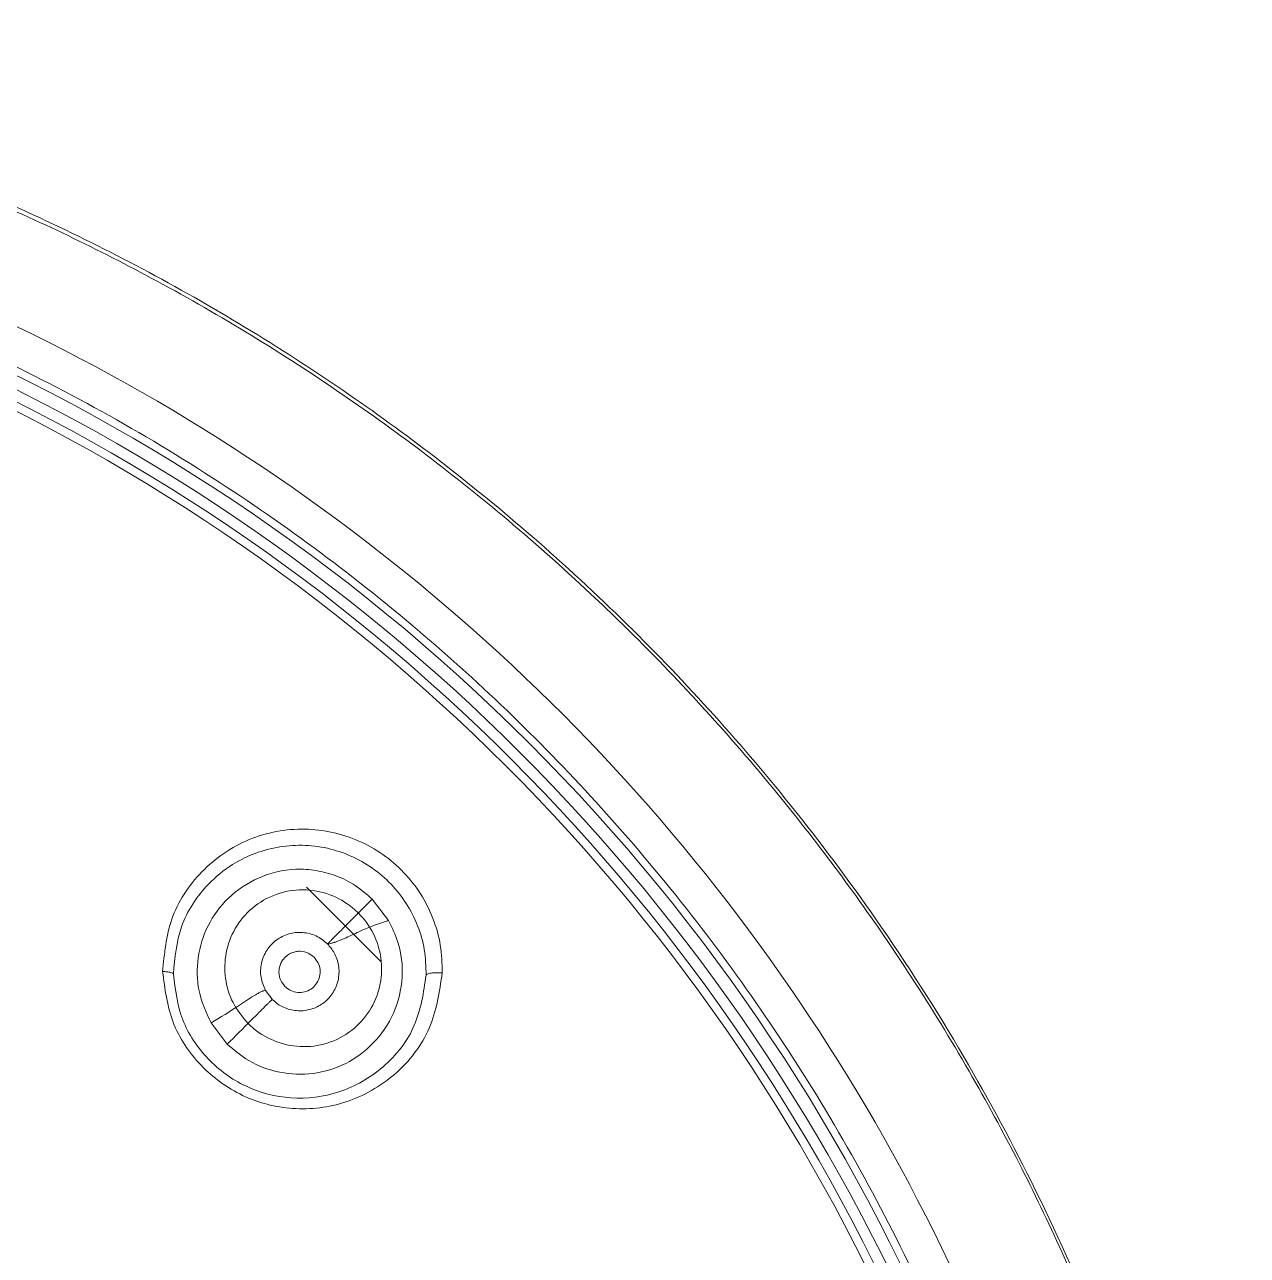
# Model space of a CAD drawing. Extents: x 11377 to 14537, y 53 to 2368.
# Drawn here: x 12592.82 to 12620.86, y 996.26 to 1024.5 of the extents above; entities that cross this region are included whole.
import ezdxf

# ---------------------------------------------------------------- set-up
doc = ezdxf.new("R2010")
doc.units = 0
doc.header["$LTSCALE"] = 10
doc.header["$MEASUREMENT"] = 0
doc.layers.get('0').update_dxf_attribs({"linetype": 'CONTINUOUS'})

# ---------------------------------------------------------------- blocks, each defined once
blk = doc.blocks.new('TYJKT')
at = {"color": 7, "linetype": 'Continuous', "lineweight": 15}
for p, q in [((5058.737, 1220.26), (5060.448, 1218.554)), ((5060.621, 1219.494), (5060.247, 1219.981)), ((5057.952, 1217.686), (5057.799, 1217.889)), ((5056.55, 1217.144), (5056.924, 1216.658))]:
    blk.add_line(p, q, dxfattribs=at)
for radius in [44.127, 43.878, 43.682]:
    blk.add_circle((5032.423, 1192.156), radius, dxfattribs=at)
for points, knots in [([(5080.32, 1192.19), (5080.29, 1193.747), (5080.23, 1196.901), (5079.518, 1201.498), (5078.451, 1205.833), (5077.094, 1209.743), (5075.553, 1213.227), (5073.81, 1216.469), (5071.923, 1219.421), (5069.945, 1222.064), (5067.988, 1224.356), (5065.967, 1226.452), (5063.903, 1228.346), (5061.808, 1230.058), (5059.708, 1231.593), (5057.477, 1233.043), (5055.158, 1234.372), (5052.92, 1235.494), (5051.189, 1236.256), (5050.016, 1236.728), (5049.309, 1236.999), (5048.718, 1237.215), (5048.212, 1237.394), (5047.62, 1237.597), (5046.753, 1237.879), (5045.449, 1238.271), (5043.682, 1238.737), (5041.441, 1239.229), (5038.718, 1239.673), (5035.657, 1240), (5033.502, 1240.029), (5032.422, 1240.044)], [0, 0, 0, 0, 0.062035, 0.125678, 0.18495, 0.239868, 0.290447, 0.336696, 0.386473, 0.430011, 0.468196, 0.506555, 0.546043, 0.579817, 0.614377, 0.649724, 0.685856, 0.720887, 0.749474, 0.761229, 0.77129, 0.779657, 0.78633, 0.792694, 0.804595, 0.822686, 0.846968, 0.877442, 0.914107, 0.956964, 1, 1, 1, 1]), ([(5032.423, 1239.954), (5032.654, 1239.953), (5033.116, 1239.951), (5033.807, 1239.935), (5034.497, 1239.911), (5035.186, 1239.876), (5035.872, 1239.832), (5036.556, 1239.777), (5037.238, 1239.714), (5037.917, 1239.641), (5038.594, 1239.558), (5039.268, 1239.466), (5039.939, 1239.365), (5040.607, 1239.254), (5041.272, 1239.135), (5043.194, 1238.761), (5046.507, 1237.93), (5050.945, 1236.334), (5055.335, 1234.237), (5059.42, 1231.761), (5062.735, 1229.258), (5065.11, 1227.153), (5067.427, 1224.885), (5069.962, 1222.007), (5072.295, 1218.761), (5073.932, 1216.088), (5075.078, 1213.979), (5076.058, 1211.943), (5076.827, 1210.136), (5077.435, 1208.539), (5077.922, 1207.126), (5078.359, 1205.717), (5078.747, 1204.313), (5079.087, 1202.917), (5079.38, 1201.531), (5079.628, 1200.155), (5079.833, 1198.792), (5079.995, 1197.443), (5080.117, 1196.109), (5080.199, 1194.792), (5080.245, 1193.492), (5080.245, 1192.632), (5080.245, 1192.205)], [0, 0, 0, 0, 0.009233, 0.018446, 0.02764, 0.036815, 0.04597, 0.055105, 0.064221, 0.073317, 0.082394, 0.091451, 0.100489, 0.109506, 0.118504, 0.127483, 0.187679, 0.254722, 0.315534, 0.381728, 0.44518, 0.481169, 0.508419, 0.574675, 0.634042, 0.667861, 0.699807, 0.729878, 0.758077, 0.778231, 0.798129, 0.81777, 0.837153, 0.856279, 0.875147, 0.893757, 0.912109, 0.930203, 0.948039, 0.965617, 0.982937, 1, 1, 1, 1]), ([(5066.552, 1162.157), (5069.416, 1165.416), (5071.811, 1169.088), (5075.465, 1176.96), (5076.724, 1181.159), (5078.005, 1189.742), (5078.026, 1194.126), (5076.829, 1202.721), (5075.611, 1206.933), (5072.034, 1214.84), (5069.675, 1218.535), (5064.01, 1225.109), (5060.703, 1227.987), (5053.41, 1232.692), (5049.425, 1234.518), (5041.1, 1236.97), (5036.762, 1237.596), (5028.083, 1237.596), (5023.744, 1236.97), (5015.419, 1234.518), (5011.434, 1232.691), (5004.142, 1227.986), (5000.835, 1225.108), (4995.169, 1218.534), (4992.811, 1214.839), (4989.234, 1206.932), (4988.015, 1202.721), (4986.819, 1194.125), (4986.84, 1189.742), (4988.121, 1181.158), (4989.38, 1176.959), (4993.034, 1169.087), (4995.429, 1165.415), (4998.294, 1162.156)], [0, 0, 0, 0, 0.0625, 0.0625, 0.125, 0.125, 0.1875, 0.1875, 0.25, 0.25, 0.3125, 0.3125, 0.375, 0.375, 0.4375, 0.4375, 0.5, 0.5, 0.5625, 0.5625, 0.625, 0.625, 0.6875, 0.6875, 0.75, 0.75, 0.8125, 0.8125, 0.875, 0.875, 0.9375, 0.9375, 1, 1, 1, 1]), ([(5065.923, 1162.708), (5066.068, 1162.874), (5066.357, 1163.205), (5066.78, 1163.711), (5067.197, 1164.221), (5067.606, 1164.738), (5068.007, 1165.26), (5068.4, 1165.789), (5068.786, 1166.323), (5069.163, 1166.863), (5069.989, 1168.082), (5071.192, 1170.029), (5072.652, 1172.808), (5073.928, 1175.718), (5075.012, 1178.773), (5075.879, 1181.926), (5076.734, 1186.27), (5077.193, 1191.836), (5076.738, 1198.529), (5075.298, 1205.031), (5072.958, 1211.136), (5069.854, 1216.68), (5066.144, 1221.556), (5061.894, 1225.813), (5057.07, 1229.501), (5051.605, 1232.594), (5045.564, 1234.949), (5039.104, 1236.425), (5032.423, 1236.928), (5025.741, 1236.425), (5019.281, 1234.949), (5013.24, 1232.594), (5007.775, 1229.501), (5002.952, 1225.813), (4998.701, 1221.556), (4994.991, 1216.68), (4991.887, 1211.136), (4989.547, 1205.031), (4988.107, 1198.529), (4987.652, 1191.836), (4988.111, 1186.27), (4988.966, 1181.926), (4989.833, 1178.773), (4990.917, 1175.718), (4992.192, 1172.808), (4993.652, 1170.029), (4994.948, 1167.933), (4995.98, 1166.429), (4996.677, 1165.469), (4997.399, 1164.528), (4998.145, 1163.606), (4998.663, 1163.007), (4998.922, 1162.708)], [0, 0, 0, 0, 0.003229, 0.006456, 0.009681, 0.012905, 0.016128, 0.019352, 0.022577, 0.025803, 0.029032, 0.044201, 0.059373, 0.07509, 0.090809, 0.106933, 0.12306, 0.155772, 0.188607, 0.221197, 0.253189, 0.284268, 0.314175, 0.342874, 0.372343, 0.403057, 0.434778, 0.467206, 0.5, 0.532794, 0.565223, 0.596943, 0.627658, 0.657126, 0.685825, 0.715732, 0.746811, 0.778804, 0.811393, 0.844229, 0.876941, 0.893065, 0.909192, 0.924908, 0.940628, 0.955797, 0.970969, 0.976778, 0.982582, 0.988384, 0.994188, 1, 1, 1, 1]), ([(5032.423, 1236.583), (5044.205, 1236.583), (5055.506, 1231.903), (5072.169, 1215.24), (5076.85, 1203.939), (5076.85, 1180.374), (5072.169, 1169.073), (5055.506, 1152.41), (5044.205, 1147.729), (5032.423, 1147.729)], [0, 0, 0, 0, 0.25, 0.25, 0.5, 0.5, 0.75, 0.75, 1, 1, 1, 1]), ([(5061.855, 1218.293), (5061.849, 1218.505), (5061.837, 1218.928), (5061.658, 1219.544), (5061.375, 1220.113), (5060.982, 1220.612), (5060.502, 1221.026), (5059.947, 1221.337), (5059.339, 1221.537), (5058.696, 1221.61), (5058.046, 1221.556), (5057.201, 1221.304), (5056.287, 1220.677), (5055.561, 1219.581), (5055.48, 1218.733), (5055.441, 1218.324)], [0, 0, 0, 0, 0.06221, 0.124004, 0.184644, 0.245045, 0.305319, 0.365792, 0.427542, 0.489896, 0.554125, 0.619011, 0.750985, 0.879856, 1, 1, 1, 1]), ([(5061.855, 1218.293), (5061.849, 1218.505), (5061.837, 1218.928), (5061.658, 1219.544), (5061.375, 1220.113), (5060.982, 1220.612), (5060.502, 1221.026), (5059.947, 1221.337), (5059.339, 1221.537), (5058.696, 1221.61), (5058.046, 1221.556), (5057.201, 1221.304), (5056.287, 1220.677), (5055.561, 1219.581), (5055.48, 1218.733), (5055.441, 1218.324)], [0, 0, 0, 0, 0.06221, 0.124004, 0.184644, 0.245045, 0.305319, 0.365792, 0.427542, 0.489896, 0.554125, 0.619011, 0.750985, 0.879856, 1, 1, 1, 1]), ([(5055.686, 1218.267), (5055.721, 1218.637), (5055.794, 1219.402), (5056.359, 1220.253), (5056.973, 1220.756), (5057.679, 1221.118), (5058.439, 1221.262), (5059.214, 1221.17), (5059.763, 1220.99), (5060.261, 1220.709), (5060.694, 1220.337), (5061.048, 1219.887), (5061.304, 1219.377), (5061.467, 1218.818), (5061.478, 1218.436), (5061.484, 1218.239)], [0, 0, 0, 0, 0.120412, 0.248711, 0.328161, 0.384431, 0.511899, 0.575125, 0.635444, 0.69588, 0.755493, 0.815066, 0.875858, 0.936141, 1, 1, 1, 1]), ([(5055.686, 1218.267), (5055.721, 1218.637), (5055.794, 1219.402), (5056.359, 1220.253), (5056.973, 1220.756), (5057.679, 1221.118), (5058.439, 1221.262), (5059.214, 1221.17), (5059.763, 1220.99), (5060.261, 1220.709), (5060.694, 1220.337), (5061.048, 1219.887), (5061.304, 1219.377), (5061.467, 1218.818), (5061.478, 1218.436), (5061.484, 1218.239)], [0, 0, 0, 0, 0.120412, 0.248711, 0.328161, 0.384431, 0.511899, 0.575125, 0.635444, 0.69588, 0.755493, 0.815066, 0.875858, 0.936141, 1, 1, 1, 1]), ([(5060.247, 1219.981), (5060.122, 1220.092), (5059.872, 1220.314), (5059.426, 1220.529), (5058.963, 1220.655), (5058.353, 1220.692), (5057.63, 1220.518), (5056.927, 1220.05), (5056.446, 1219.4), (5056.221, 1218.654), (5056.223, 1217.864), (5056.441, 1217.386), (5056.55, 1217.144)], [0, 0, 0, 0, 0.072113, 0.144665, 0.213262, 0.281994, 0.413193, 0.539419, 0.658364, 0.772911, 0.885504, 1, 1, 1, 1]), ([(5057.399, 1217.133), (5057.272, 1217.286), (5057.02, 1217.591), (5056.853, 1218.17), (5056.867, 1218.765), (5057.081, 1219.334), (5057.479, 1219.809), (5058.026, 1220.125), (5058.654, 1220.233), (5059.276, 1220.122), (5059.694, 1219.883), (5060.034, 1219.575), (5060.303, 1219.201), (5060.478, 1218.632), (5060.462, 1218.035), (5060.25, 1217.466), (5059.852, 1216.99), (5059.306, 1216.673), (5058.678, 1216.563), (5058.057, 1216.675), (5057.635, 1216.911), (5057.443, 1217.091), (5057.399, 1217.133)], [0, 0, 0, 0, 0.0513646, 0.1022984, 0.1543346, 0.2081713, 0.263814, 0.3204837, 0.376854, 0.4316715, 0.4844403, 0.4999984, 0.5510479, 0.6020686, 0.6540931, 0.7079477, 0.7636179, 0.8202961, 0.8766457, 0.9314357, 0.9842015, 1, 1, 1, 1]), ([(5057.399, 1217.133), (5057.272, 1217.286), (5057.02, 1217.591), (5056.853, 1218.17), (5056.867, 1218.765), (5057.081, 1219.334), (5057.479, 1219.809), (5058.026, 1220.125), (5058.654, 1220.233), (5059.276, 1220.122), (5059.694, 1219.883), (5060.034, 1219.575), (5060.303, 1219.201), (5060.478, 1218.632), (5060.462, 1218.035), (5060.25, 1217.466), (5059.852, 1216.99), (5059.306, 1216.673), (5058.678, 1216.563), (5058.057, 1216.675), (5057.635, 1216.911), (5057.443, 1217.091), (5057.399, 1217.133)], [0, 0, 0, 0, 0.0513646, 0.1022984, 0.1543346, 0.2081713, 0.263814, 0.3204837, 0.376854, 0.4316715, 0.4844403, 0.4999984, 0.5510479, 0.6020686, 0.6540931, 0.7079477, 0.7636179, 0.8202961, 0.8766457, 0.9314357, 0.9842015, 1, 1, 1, 1]), ([(5060.247, 1219.981), (5060.088, 1219.822), (5059.867, 1219.601), (5059.567, 1219.301), (5059.39, 1219.124), (5059.345, 1219.079), (5059.315, 1219.048), (5059.287, 1219.021), (5059.25, 1218.984), (5059.234, 1218.968), (5059.223, 1218.957)], [0, 0, 0, 0, 0.621909, 0.864466, 0.898802, 0.912619, 0.925527, 0.939232, 0.955441, 1, 1, 1, 1]), ([(5056.924, 1216.658), (5057.082, 1216.522), (5057.436, 1216.219), (5058.129, 1215.975), (5058.908, 1215.944), (5059.661, 1216.178), (5060.309, 1216.662), (5060.782, 1217.348), (5060.978, 1218.169), (5060.901, 1218.92), (5060.7, 1219.331), (5060.621, 1219.494)], [0, 0, 0, 0, 0.089622, 0.201189, 0.313339, 0.430856, 0.548557, 0.675018, 0.801587, 0.920899, 1, 1, 1, 1]), ([(5060.621, 1219.494), (5060.441, 1219.436), (5060.174, 1219.349), (5059.819, 1219.174), (5059.611, 1219.08), (5059.51, 1219.039), (5059.458, 1219.019), (5059.433, 1219.01), (5059.421, 1219.005)], [0, 0, 0, 0, 0.564432, 0.83715, 0.934961, 0.971264, 0.986432, 1, 1, 1, 1]), ([(5057.799, 1217.889), (5057.757, 1217.989), (5057.674, 1218.187), (5057.69, 1218.517), (5057.813, 1218.817), (5058.036, 1219.056), (5058.328, 1219.203), (5058.651, 1219.236), (5058.972, 1219.16), (5059.139, 1219.024), (5059.223, 1218.957)], [0, 0, 0, 0, 0.125, 0.250001, 0.375001, 0.500001, 0.625001, 0.750001, 0.875, 1, 1, 1, 1]), ([(5059.223, 1218.957), (5059.277, 1218.892), (5059.398, 1218.748), (5059.492, 1218.465), (5059.489, 1218.156), (5059.382, 1217.866), (5059.189, 1217.628), (5058.924, 1217.47), (5058.623, 1217.404), (5058.319, 1217.447), (5058.093, 1217.558), (5057.985, 1217.655), (5057.952, 1217.685)], [0, 0, 0, 0, 0.089301, 0.199356, 0.309162, 0.413591, 0.523904, 0.629136, 0.737545, 0.845901, 0.951431, 1, 1, 1, 1]), ([(5058.915, 1218.649), (5058.872, 1218.684), (5058.782, 1218.758), (5058.632, 1218.791), (5058.505, 1218.786), (5058.443, 1218.764), (5058.411, 1218.755), (5058.411, 1218.755), (5058.405, 1218.753), (5058.391, 1218.747), (5058.349, 1218.728), (5058.273, 1218.679), (5058.194, 1218.594), (5058.127, 1218.468), (5058.102, 1218.342), (5058.114, 1218.22), (5058.15, 1218.1), (5058.208, 1218.028), (5058.246, 1217.98)], [0, 0, 0, 0, 0.111901, 0.234139, 0.299599, 0.367164, 0.367177, 0.36719, 0.367297, 0.378441, 0.397973, 0.462219, 0.559625, 0.630931, 0.749362, 0.814045, 0.877493, 1, 1, 1, 1]), ([(5059.223, 1218.957), (5059.236, 1218.958), (5059.26, 1218.96), (5059.303, 1218.969), (5059.339, 1218.979), (5059.366, 1218.986), (5059.394, 1218.995), (5059.412, 1219.002), (5059.421, 1219.005)], [0, 0, 0, 0, 0.341623, 0.602036, 0.710046, 0.808852, 0.903728, 1, 1, 1, 1]), ([(5058.915, 1218.649), (5058.949, 1218.608), (5059.017, 1218.526), (5059.059, 1218.369), (5059.05, 1218.209), (5058.988, 1218.059), (5058.88, 1217.938), (5058.738, 1217.86), (5058.578, 1217.833), (5058.419, 1217.861), (5058.309, 1217.921), (5058.258, 1217.969), (5058.246, 1217.98)], [0, 0, 0, 0, 0.106777, 0.213569, 0.320606, 0.428038, 0.535836, 0.643814, 0.751707, 0.859285, 0.966461, 1, 1, 1, 1]), ([(5055.441, 1218.324), (5055.491, 1217.928), (5055.589, 1217.144), (5056.272, 1216.123), (5057.251, 1215.411), (5058.443, 1215.103), (5059.698, 1215.262), (5060.825, 1215.911), (5061.657, 1216.973), (5061.789, 1217.857), (5061.855, 1218.293)], [0, 0, 0, 0, 0.1190535, 0.2359191, 0.3527027, 0.4718207, 0.5966046, 0.7299293, 0.8668728, 1, 1, 1, 1]), ([(5055.686, 1218.267), (5055.683, 1218.273), (5055.677, 1218.287), (5055.625, 1218.305), (5055.545, 1218.319), (5055.475, 1218.322), (5055.441, 1218.324)], [0, 0, 0, 0, 0.228468, 0.480469, 0.74313, 1, 1, 1, 1]), ([(5055.441, 1218.324), (5055.491, 1217.928), (5055.589, 1217.144), (5056.272, 1216.123), (5057.251, 1215.411), (5058.443, 1215.103), (5059.698, 1215.262), (5060.825, 1215.911), (5061.657, 1216.973), (5061.789, 1217.857), (5061.855, 1218.293)], [0, 0, 0, 0, 0.1190535, 0.2359191, 0.3527027, 0.4718207, 0.5966046, 0.7299293, 0.8668728, 1, 1, 1, 1]), ([(5055.686, 1218.267), (5055.683, 1218.273), (5055.677, 1218.287), (5055.625, 1218.305), (5055.545, 1218.319), (5055.475, 1218.322), (5055.441, 1218.324)], [0, 0, 0, 0, 0.228468, 0.480469, 0.74313, 1, 1, 1, 1]), ([(5061.484, 1218.239), (5061.425, 1217.843), (5061.305, 1217.042), (5060.551, 1216.084), (5059.535, 1215.499), (5058.402, 1215.355), (5057.325, 1215.632), (5056.439, 1216.275), (5055.82, 1217.2), (5055.731, 1217.908), (5055.686, 1218.267)], [0, 0, 0, 0, 0.133846, 0.271259, 0.404949, 0.529703, 0.648416, 0.76458, 0.880839, 1, 1, 1, 1]), ([(5061.484, 1218.239), (5061.425, 1217.843), (5061.305, 1217.042), (5060.551, 1216.084), (5059.535, 1215.499), (5058.402, 1215.355), (5057.325, 1215.632), (5056.439, 1216.275), (5055.82, 1217.2), (5055.731, 1217.908), (5055.686, 1218.267)], [0, 0, 0, 0, 0.133846, 0.271259, 0.404949, 0.529703, 0.648416, 0.76458, 0.880839, 1, 1, 1, 1]), ([(5061.855, 1218.293), (5061.834, 1218.294), (5061.792, 1218.297), (5061.726, 1218.297), (5061.659, 1218.294), (5061.598, 1218.288), (5061.547, 1218.278), (5061.51, 1218.266), (5061.488, 1218.252), (5061.486, 1218.243), (5061.484, 1218.239)], [0, 0, 0, 0, 0.113819, 0.236706, 0.366484, 0.500001, 0.633518, 0.763295, 0.886182, 1, 1, 1, 1]), ([(5061.855, 1218.293), (5061.834, 1218.294), (5061.792, 1218.297), (5061.726, 1218.297), (5061.659, 1218.294), (5061.598, 1218.288), (5061.547, 1218.278), (5061.51, 1218.266), (5061.488, 1218.252), (5061.486, 1218.243), (5061.484, 1218.239)], [0, 0, 0, 0, 0.113819, 0.236706, 0.366484, 0.500001, 0.633518, 0.763295, 0.886182, 1, 1, 1, 1]), ([(5057.799, 1217.889), (5057.788, 1217.889), (5057.773, 1217.887), (5057.738, 1217.875), (5057.71, 1217.864), (5057.68, 1217.849), (5057.634, 1217.826), (5057.536, 1217.77), (5057.391, 1217.678), (5057.02, 1217.429), (5056.761, 1217.272), (5056.55, 1217.144)], [0, 0, 0, 0, 0.048387, 0.068382, 0.086806, 0.104732, 0.123144, 0.164067, 0.269906, 0.406208, 1, 1, 1, 1]), ([(5057.952, 1217.685), (5057.946, 1217.68), (5057.937, 1217.671), (5057.913, 1217.647), (5057.893, 1217.627), (5057.87, 1217.603), (5057.834, 1217.568), (5057.755, 1217.488), (5057.633, 1217.366), (5057.314, 1217.047), (5057.098, 1216.832), (5056.924, 1216.658)], [0, 0, 0, 0, 0.047117, 0.06658, 0.084588, 0.102241, 0.120527, 0.161557, 0.268342, 0.405794, 1, 1, 1, 1])]:
    blk.add_open_spline(points, degree=3, knots=knots, dxfattribs=at)

msp = doc.modelspace()

# ---------------------------------------------------------------- block references
msp.add_blockref('TYJKT', (7540.542, -215.548))

doc.saveas('drawing.dxf')
